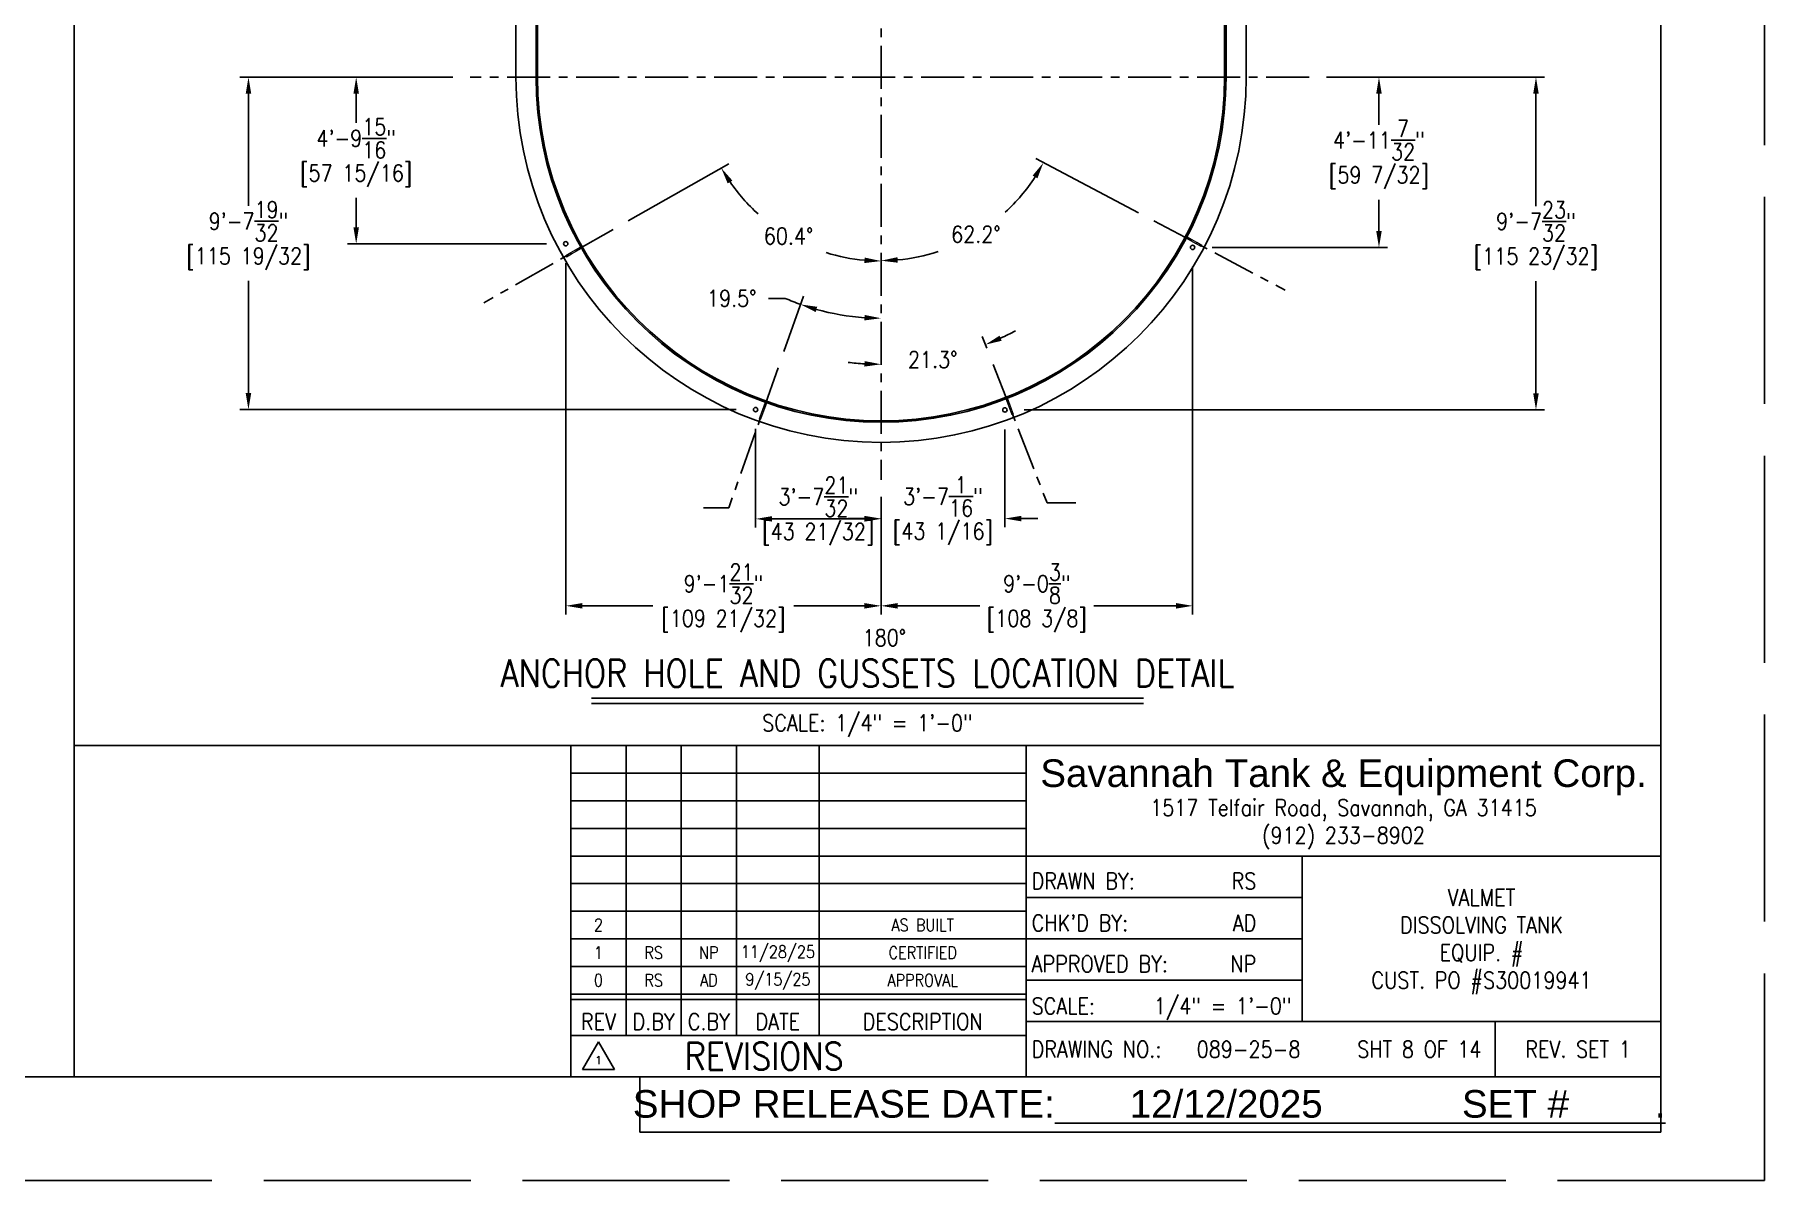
# Model space of a CAD drawing. Extents: x -965 to 2071, y 36 to 900.
# Drawn here: x 514 to 1116, y 36 to 434 of the extents above; entities that cross this region are included whole.
import ezdxf
from ezdxf.enums import TextEntityAlignment as Align

# ---------------------------------------------------------------- set-up
doc = ezdxf.new("R2010")
doc.units = 0
doc.header["$LTSCALE"] = 12
doc.header["$MEASUREMENT"] = 0
doc.header["$PDMODE"] = 33
doc.header["$PDSIZE"] = -0.5
doc.linetypes.add('AM_ISO02W050', pattern=[7.5, 6, -1.5])
doc.linetypes.add('CENTER', pattern=[2, 1.25, -0.25, 0.25, -0.25])
doc.layers.get('0').update_dxf_attribs({"linetype": 'CONTINUOUS'})
doc.layers.get('Defpoints').update_dxf_attribs({"linetype": 'CONTINUOUS'})
doc.layers.add('AM_0', color=7, linetype='CONTINUOUS', lineweight=30)
doc.layers.add('Equipment-AM_0', color=7, linetype='CONTINUOUS', lineweight=50)
for name, color, linetype in [('CENTER', 6, 'CENTER'), ('COVER', 3, 'CONTINUOUS'), ('DIM', 1, 'CONTINUOUS'), ('SHELL', 40, 'CONTINUOUS'), ('SHOP TAG', 11, 'CONTINUOUS'), ('TEXT', 4, 'CONTINUOUS')]:
    doc.layers.add(name, color=color, linetype=linetype)
doc.styles.add('ROMANS', font='ROMANS.shx', dxfattribs={"width": 0.85, "height": 5.76})
doc.styles.get("Standard").update_dxf_attribs({"font": 'sanss___.ttf'})
doc.dimstyles.get("Standard").update_dxf_attribs({"dimtxt": 0.18, "dimasz": 0.18, "dimexe": 0.18, "dimexo": 0.0625, "dimgap": 0.09, "dimtad": 0, "dimtih": 1, "dimtoh": 1, "dimdec": 4, "dimzin": 0, "dimdsep": 46, "dimtxsty": 'Standard', "dimcen": 0.09, "dimadec": 0, "dimazin": 0, "dimtfac": 1, "dimtdec": 4, "dimtofl": 0, "dimtmove": 0, "dimatfit": 3, "dimfxl": 1, "dimtolj": 1, "dimtzin": 0, "dimarcsym": 0})

# ---------------------------------------------------------------- blocks, each defined once
blk = doc.blocks.new('*D222')
at = {"layer": 'Defpoints', "color": 0, "transparency": 16777216}
for p in [(765.07, 303.3), (808.73, 279.66), (765.07, 266.03)]:
    blk.add_point(p, dxfattribs=at)
at = {"layer": 'DIM', "color": 0, "lineweight": -2, "transparency": 16777216}
for p, q in [((765.07, 297.3), (765.07, 263.03)), ((808.73, 273.66), (808.73, 263.03)), ((802.97, 266.03), (770.83, 266.03))]:
    blk.add_line(p, q, dxfattribs=at)
at = {"layer": 'DIM', "color": 0, "transparency": 16777216}
for points in [[(770.83, 266.99), (770.83, 265.07), (765.07, 266.03)], [(802.97, 266.99), (802.97, 265.07), (808.73, 266.03)]]:
    blk.add_solid(points, dxfattribs=at)
at = {"layer": 'DIM', "color": 0, "transparency": 16777216, "char_height": 5.76, "attachment_point": 5, "style": 'ROMANS'}
for s, insert in [('\\A1;3\'-7{\\H1x;\\S21/32;}"', (786.9, 273.71)), ('\\A1;[43 21/32]', (786.9, 260.68))]:
    blk.add_mtext(s, dxfattribs=dict(at, insert=insert))
blk = doc.blocks.new('*D223')
at = {"layer": 'Defpoints', "color": 0, "transparency": 16777216}
for p in [(851.79, 303.17), (808.73, 279.66), (851.79, 266.13)]:
    blk.add_point(p, dxfattribs=at)
at = {"layer": 'DIM', "color": 0, "lineweight": -2, "transparency": 16777216}
for p, q in [((851.79, 297.17), (851.79, 263.13)), ((808.73, 273.66), (808.73, 263.13)), ((802.97, 266.13), (797.21, 266.13)), ((857.55, 266.13), (863.31, 266.13))]:
    blk.add_line(p, q, dxfattribs=at)
at = {"layer": 'DIM', "color": 0, "transparency": 16777216}
for points in [[(802.97, 267.09), (802.97, 265.17), (808.73, 266.13)], [(857.55, 267.09), (857.55, 265.17), (851.79, 266.13)]]:
    blk.add_solid(points, dxfattribs=at)
at = {"layer": 'DIM', "color": 0, "transparency": 16777216, "char_height": 5.76, "attachment_point": 5, "style": 'ROMANS'}
for s, insert in [('\\A1;3\'-7{\\H1x;\\S1/16;}"', (830.26, 273.81)), ('\\A1;[43 1/16]', (830.26, 260.79))]:
    blk.add_mtext(s, dxfattribs=dict(at, insert=insert))
blk = doc.blocks.new('*D224')
at = {"layer": 'Defpoints', "color": 0, "transparency": 16777216}
for p in [(699.07, 360.95), (808.73, 279.66), (699.07, 235.8)]:
    blk.add_point(p, dxfattribs=at)
at = {"layer": 'DIM', "color": 0, "lineweight": -2, "transparency": 16777216}
for p, q in [((699.07, 354.95), (699.07, 232.8)), ((808.73, 273.66), (808.73, 232.8)), ((704.83, 235.8), (729.39, 235.8)), ((802.97, 235.8), (778.41, 235.8))]:
    blk.add_line(p, q, dxfattribs=at)
at = {"layer": 'DIM', "color": 0, "transparency": 16777216}
for points in [[(704.83, 236.76), (704.83, 234.84), (699.07, 235.8)], [(802.97, 236.76), (802.97, 234.84), (808.73, 235.8)]]:
    blk.add_solid(points, dxfattribs=at)
at = {"layer": 'DIM', "color": 0, "transparency": 16777216, "char_height": 5.76, "attachment_point": 5, "style": 'ROMANS'}
for s, insert in [('\\A1;9\'-1{\\H1x;\\S21/32;}"', (753.9, 243.48)), ('\\A1;[109 21/32]', (753.9, 230.45))]:
    blk.add_mtext(s, dxfattribs=dict(at, insert=insert))
blk = doc.blocks.new('*D225')
at = {"layer": 'Defpoints', "color": 0, "transparency": 16777216}
for p in [(917.1, 359.67), (808.73, 279.66), (917.1, 235.8)]:
    blk.add_point(p, dxfattribs=at)
at = {"layer": 'DIM', "color": 0, "lineweight": -2, "transparency": 16777216}
for p, q in [((917.1, 353.67), (917.1, 232.8)), ((808.73, 273.66), (808.73, 232.8)), ((814.49, 235.8), (843.07, 235.8)), ((911.34, 235.8), (882.76, 235.8))]:
    blk.add_line(p, q, dxfattribs=at)
at = {"layer": 'DIM', "color": 0, "transparency": 16777216}
for points in [[(814.49, 236.76), (814.49, 234.84), (808.73, 235.8)], [(911.34, 236.76), (911.34, 234.84), (917.1, 235.8)]]:
    blk.add_solid(points, dxfattribs=at)
at = {"layer": 'DIM', "color": 0, "transparency": 16777216, "char_height": 5.76, "attachment_point": 5, "style": 'ROMANS'}
for s, insert in [('\\A1;9\'-0{\\H1x;\\S3/8;}"', (862.92, 243.48)), ('\\A1;[108 3/8]', (862.92, 230.45))]:
    blk.add_mtext(s, dxfattribs=dict(at, insert=insert))
blk = doc.blocks.new('*D226')
at = {"layer": 'Defpoints', "color": 0, "transparency": 16777216}
for p in [(957.68, 419.64), (917.85, 360.42), (981.93, 360.42)]:
    blk.add_point(p, dxfattribs=at)
at = {"layer": 'DIM', "color": 0, "lineweight": -2, "transparency": 16777216}
for p, q in [((963.68, 419.64), (984.93, 419.64)), ((981.93, 413.88), (981.93, 403.06)), ((981.93, 366.18), (981.93, 377)), ((923.85, 360.42), (984.93, 360.42))]:
    blk.add_line(p, q, dxfattribs=at)
at = {"layer": 'DIM', "color": 0, "transparency": 16777216}
for points in [[(980.97, 413.88), (982.89, 413.88), (981.93, 419.64)], [(980.97, 366.18), (982.89, 366.18), (981.93, 360.42)]]:
    blk.add_solid(points, dxfattribs=at)
at = {"layer": 'DIM', "color": 0, "transparency": 16777216, "char_height": 5.76, "attachment_point": 5, "style": 'ROMANS'}
for s, insert in [('\\A1;4\'-11{\\H1x;\\S7/32;}"', (981.93, 397.71)), ('\\A1;[59 7/32]', (981.93, 384.68))]:
    blk.add_mtext(s, dxfattribs=dict(at, insert=insert))
blk = doc.blocks.new('*D227')
at = {"layer": 'Defpoints', "color": 0, "transparency": 16777216}
for p in [(957.68, 419.64), (852.54, 303.92), (1036.54, 303.92)]:
    blk.add_point(p, dxfattribs=at)
at = {"layer": 'DIM', "color": 0, "lineweight": -2, "transparency": 16777216}
for p, q in [((963.68, 419.64), (1039.54, 419.64)), ((1036.54, 413.88), (1036.54, 374.81)), ((1036.54, 309.68), (1036.54, 348.75)), ((858.54, 303.92), (1039.54, 303.92))]:
    blk.add_line(p, q, dxfattribs=at)
at = {"layer": 'DIM', "color": 0, "transparency": 16777216}
for points in [[(1035.58, 413.88), (1037.5, 413.88), (1036.54, 419.64)], [(1035.58, 309.68), (1037.5, 309.68), (1036.54, 303.92)]]:
    blk.add_solid(points, dxfattribs=at)
at = {"layer": 'DIM', "color": 0, "transparency": 16777216, "char_height": 5.76, "attachment_point": 5, "style": 'ROMANS'}
for s, insert in [('\\A1;9\'-7{\\H1x;\\S23/32;}"', (1036.54, 369.46)), ('\\A1;[115 23/32]', (1036.54, 356.43))]:
    blk.add_mtext(s, dxfattribs=dict(at, insert=insert))
blk = doc.blocks.new('*D228')
at = {"layer": 'Defpoints', "color": 0, "transparency": 16777216}
for p in [(665.81, 419.64), (626.16, 361.7), (698.32, 361.7)]:
    blk.add_point(p, dxfattribs=at)
at = {"layer": 'DIM', "color": 0, "lineweight": -2, "transparency": 16777216}
for p, q in [((659.81, 419.64), (623.16, 419.64)), ((626.16, 413.88), (626.16, 403.7)), ((626.16, 367.46), (626.16, 377.64)), ((692.32, 361.7), (623.16, 361.7))]:
    blk.add_line(p, q, dxfattribs=at)
at = {"layer": 'DIM', "color": 0, "transparency": 16777216}
for points in [[(625.2, 413.88), (627.12, 413.88), (626.16, 419.64)], [(625.2, 367.46), (627.12, 367.46), (626.16, 361.7)]]:
    blk.add_solid(points, dxfattribs=at)
at = {"layer": 'DIM', "color": 0, "transparency": 16777216, "char_height": 5.76, "attachment_point": 5, "style": 'ROMANS'}
for s, insert in [('\\A1;4\'-9{\\H1x;\\S15/16;}"', (626.16, 398.35)), ('\\A1;[57 15/16]', (626.16, 385.32))]:
    blk.add_mtext(s, dxfattribs=dict(at, insert=insert))
blk = doc.blocks.new('*D229')
at = {"layer": 'Defpoints', "color": 0, "transparency": 16777216}
for p in [(665.81, 419.64), (588.68, 304.05), (764.32, 304.05)]:
    blk.add_point(p, dxfattribs=at)
at = {"layer": 'DIM', "color": 0, "lineweight": -2, "transparency": 16777216}
for p, q in [((659.81, 419.64), (585.68, 419.64)), ((588.68, 413.88), (588.68, 374.87)), ((588.68, 309.81), (588.68, 348.81)), ((758.32, 304.05), (585.68, 304.05))]:
    blk.add_line(p, q, dxfattribs=at)
at = {"layer": 'DIM', "color": 0, "transparency": 16777216}
for points in [[(587.72, 413.88), (589.64, 413.88), (588.68, 419.64)], [(587.72, 309.81), (589.64, 309.81), (588.68, 304.05)]]:
    blk.add_solid(points, dxfattribs=at)
at = {"layer": 'DIM', "color": 0, "transparency": 16777216, "char_height": 5.76, "attachment_point": 5, "style": 'ROMANS'}
for s, insert in [('\\A1;9\'-7{\\H1x;\\S19/32;}"', (588.68, 369.52)), ('\\A1;[115 19/32]', (588.68, 356.49))]:
    blk.add_mtext(s, dxfattribs=dict(at, insert=insert))
blk = doc.blocks.new('A$C85d14db1')
at = {"layer": 'AM_0', "lineweight": 18}
for p, q in [((80.66, 228.8), (79.38, 227.27)), ((81.05, 228.47), (80.66, 228.8)), ((79.38, 227.27), (76.8, 224.21)), ((76.99, 224.05), (76.8, 224.21)), ((79.76, 226.94), (77.18, 223.88)), ((79.76, 226.94), (79.38, 227.27)), ((81.05, 228.47), (79.76, 226.94)), ((107.71, 193.45), (104.23, 191.47)), ((107.95, 193.01), (104.48, 191.03)), ((109.44, 194.44), (107.71, 193.45)), ((107.95, 193.01), (107.71, 193.45)), ((109.69, 194), (107.95, 193.01)), ((109.69, 194), (109.44, 194.44)), ((43.74, -243.75), (43.97, -243.66))]:
    blk.add_line(p, q, dxfattribs=at)
at = {"layer": 'Equipment-AM_0', "lineweight": 18}
for p, q in [((-41.81, 250.86), (-42.28, 250.69)), ((-42.28, 250.69), (-41.59, 248.81)), ((-41.81, 250.86), (-41.12, 248.99)), ((-41.12, 248.99), (-41.59, 248.81)), ((-41.59, 248.81), (-40.22, 245.06)), ((-41.12, 248.99), (-39.75, 245.23)), ((-39.75, 245.23), (-39.99, 245.14)), ((-109.44, 194.44), (-109.69, 194)), ((-109.69, 194), (-107.95, 193.01)), ((-109.44, 194.44), (-107.71, 193.45)), ((-107.71, 193.45), (-107.95, 193.01)), ((-107.95, 193.01), (-104.48, 191.03)), ((-107.71, 193.45), (-104.23, 191.47)), ((-104.35, 191.25), (-104.48, 191.03)), ((-126, 108.82), (-126, 108.32)), ((-126, 108.82), (-124, 108.82)), ((-126, 108.32), (-124, 108.32)), ((-124, 108.82), (-124, 108.32)), ((-124, 108.82), (-120, 108.82)), ((-124, 108.32), (-120, 108.32)), ((124, 108.82), (120, 108.82)), ((124, 108.32), (120, 108.32)), ((124, 108.32), (124, 108.82)), ((126, 108.82), (124, 108.82)), ((126, 108.32), (124, 108.32)), ((126, 108.32), (126, 108.82)), ((-126, 18.25), (-126, 17.75)), ((-126, 18.25), (-124, 18.25)), ((-124, 18.25), (-124, 17.75)), ((-124, 18.25), (-120, 18.25)), ((-126, 17.75), (-124, 17.75)), ((-124, 17.75), (-120, 17.75)), ((-126, -17.75), (-126, -18.25)), ((-126, -17.75), (-124, -17.75)), ((-124, -17.75), (-124, -18.25)), ((-124, -17.75), (-120, -17.75)), ((-126, -18.25), (-124, -18.25)), ((-124, -18.25), (-120, -18.25)), ((124, -104.32), (120, -104.32)), ((124, -104.82), (120, -104.82)), ((124, -104.82), (124, -104.32)), ((126, -104.32), (124, -104.32)), ((126, -104.82), (124, -104.82)), ((126, -104.82), (126, -104.32)), ((-126, -108.32), (-126, -108.82)), ((-126, -108.32), (-124, -108.32)), ((-126, -108.82), (-124, -108.82)), ((-124, -108.32), (-124, -108.82)), ((-124, -108.32), (-120, -108.32)), ((-124, -108.82), (-120, -108.82)), ((-107.95, -193.01), (-104.48, -191.03)), ((-107.71, -193.45), (-104.23, -191.47)), ((-104.48, -191.03), (-104.35, -191.25)), ((109.62, -189.93), (106.15, -187.96)), ((106.27, -187.74), (106.39, -187.52)), ((109.87, -189.5), (106.39, -187.52)), ((109.62, -189.93), (109.87, -189.5)), ((111.36, -190.92), (109.62, -189.93)), ((111.61, -190.49), (109.87, -189.5)), ((111.36, -190.92), (111.61, -190.49)), ((-109.69, -194), (-107.95, -193.01)), ((-109.69, -194), (-109.44, -194.44)), ((-109.44, -194.44), (-107.71, -193.45)), ((-107.95, -193.01), (-107.71, -193.45)), ((-41.59, -248.81), (-40.22, -245.06)), ((-41.12, -248.99), (-39.75, -245.23)), ((-39.99, -245.14), (-39.75, -245.23)), ((44.87, -247.59), (43.5, -243.84)), ((43.74, -243.75), (43.97, -243.66)), ((45.34, -247.42), (43.97, -243.66)), ((-42.28, -250.69), (-41.59, -248.81)), ((-42.28, -250.69), (-41.81, -250.86)), ((-41.81, -250.86), (-41.12, -248.99)), ((-41.59, -248.81), (-41.12, -248.99)), ((44.87, -247.59), (45.34, -247.42)), ((45.56, -249.47), (44.87, -247.59)), ((46.03, -249.3), (45.34, -247.42)), ((45.56, -249.47), (46.03, -249.3))]:
    blk.add_line(p, q, dxfattribs=at)
blk = doc.blocks.new('*D239')
at = {"layer": 'Defpoints', "color": 0, "transparency": 16777216}
for p in [(808.73, 814.57), (901.97, 795.08), (854.34, 774.67), (879.38, 768.08), (808.73, 279.66)]:
    blk.add_point(p, dxfattribs=at)
at = {"layer": 'DIM', "color": 0, "lineweight": -2, "transparency": 16777216}
blk.add_line((875.53, 763.47), (872.14, 759.43), dxfattribs=at)
for start, end in [(77.7728, 86.75837), (53.32213, 61.90526)]:
    blk.add_arc((808.73, 683.64), 101.82, start, end, dxfattribs=at)
at = {"layer": 'DIM', "color": 0, "transparency": 16777216}
for points in [[(814.46, 784.34), (814.51, 786.25), (808.73, 785.46)], [(870.14, 766.05), (868.95, 764.54), (874.07, 761.73)]]:
    blk.add_solid(points, dxfattribs=at)
at = {"layer": 'DIM', "color": 0, "transparency": 16777216, "insert": (843.49, 779.34), "char_height": 5.76, "attachment_point": 5, "style": 'ROMANS'}
blk.add_mtext('\\A1;39.9°', dxfattribs=at)
blk = doc.blocks.new('*D240')
at = {"layer": 'Defpoints', "color": 0, "transparency": 16777216}
for p in [(808.73, 814.57), (935.09, 755.39), (858.42, 742.29), (904.47, 738), (808.73, 279.66)]:
    blk.add_point(p, dxfattribs=at)
at = {"layer": 'DIM', "color": 0, "lineweight": -2, "transparency": 16777216}
blk.add_line((899.25, 735.04), (872.97, 720.12), dxfattribs=at)
for start, end in [(70.54917, 85.70622), (33.88437, 49.84798)]:
    blk.add_arc((808.73, 683.64), 76.88, start, end, dxfattribs=at)
at = {"layer": 'DIM', "color": 0, "transparency": 16777216}
for points in [[(814.45, 759.34), (814.52, 761.26), (808.73, 760.52)], [(873.37, 727), (871.73, 725.99), (875.58, 721.6)]]:
    blk.add_solid(points, dxfattribs=at)
at = {"layer": 'DIM', "color": 0, "transparency": 16777216, "insert": (847.4, 750.08), "char_height": 5.76, "attachment_point": 5, "style": 'ROMANS'}
blk.add_mtext('\\A1;60.4°', dxfattribs=at)
blk = doc.blocks.new('*D241')
at = {"layer": 'Defpoints', "color": 0, "transparency": 16777216}
for p in [(760.24, 820.62), (808.73, 814.57), (771.99, 787.42), (798.3, 775.23), (808.73, 279.66)]:
    blk.add_point(p, dxfattribs=at)
at = {"layer": 'DIM', "color": 0, "lineweight": -2, "transparency": 16777216}
blk.add_line((773.99, 781.77), (778.97, 767.71), dxfattribs=at)
for start, end in [(82.83916, 86.41958), (113.07201, 116.65243)]:
    blk.add_arc((808.73, 683.64), 92.19, start, end, dxfattribs=at)
at = {"layer": 'DIM', "color": 0, "transparency": 16777216}
for points in [[(814.45, 774.69), (814.51, 776.61), (808.73, 775.83)], [(772.25, 769.35), (772.95, 767.56), (777.97, 770.54)]]:
    blk.add_solid(points, dxfattribs=at)
at = {"layer": 'DIM', "color": 0, "transparency": 16777216, "insert": (793.12, 774.5), "char_height": 5.76, "attachment_point": 5, "style": 'ROMANS'}
blk.add_mtext('\\A1;19.5°', dxfattribs=at)
blk = doc.blocks.new('*D242')
at = {"layer": 'Defpoints', "color": 0, "transparency": 16777216}
for p in [(808.73, 814.57), (682.37, 755.39), (782.63, 754.82), (712.99, 738), (808.73, 279.66)]:
    blk.add_point(p, dxfattribs=at)
at = {"layer": 'DIM', "color": 0, "lineweight": -2, "transparency": 16777216}
blk.add_line((718.21, 735.04), (745.41, 719.59), dxfattribs=at)
for start, end in [(94.35383, 109.30642), (130.27595, 146.05557)]:
    blk.add_arc((808.73, 683.64), 75.82, start, end, dxfattribs=at)
at = {"layer": 'DIM', "color": 0, "transparency": 16777216}
for points in [[(802.94, 760.2), (803.01, 758.28), (808.73, 759.46)], [(746.65, 725.47), (745.01, 726.48), (742.8, 721.08)]]:
    blk.add_solid(points, dxfattribs=at)
at = {"layer": 'DIM', "color": 0, "transparency": 16777216, "insert": (770.58, 749.16), "char_height": 5.76, "attachment_point": 5, "style": 'ROMANS'}
blk.add_mtext('\\A1;60.4°', dxfattribs=at)
blk = doc.blocks.new('*D243')
at = {"layer": 'Defpoints', "color": 0, "transparency": 16777216}
for p in [(808.73, 814.57), (833.23, 322.84), (847.69, 319.75), (808.73, 279.66), (866.46, 271.64)]:
    blk.add_point(p, dxfattribs=at)
at = {"layer": 'DIM', "color": 0, "lineweight": -2, "transparency": 16777216}
blk.add_line((845.51, 325.34), (843.93, 329.41), dxfattribs=at)
for start, end in [(294.6162, 297.92177), (263.38887, 266.69444)]:
    blk.add_arc((808.73, 419.64), 99.85, start, end, dxfattribs=at)
at = {"layer": 'DIM', "color": 0, "transparency": 16777216}
for points in [[(850.69, 327.97), (849.95, 329.74), (845.02, 326.61)], [(803, 320.91), (802.94, 318.99), (808.73, 319.78)]]:
    blk.add_solid(points, dxfattribs=at)
at = {"layer": 'DIM', "color": 0, "transparency": 16777216, "insert": (826.69, 321.41), "char_height": 5.76, "attachment_point": 5, "style": 'ROMANS'}
blk.add_mtext('\\A1;21.3°', dxfattribs=at)
blk = doc.blocks.new('*D244')
at = {"layer": 'Defpoints', "color": 0, "transparency": 16777216}
for p in [(808.73, 814.57), (799.24, 336.34), (772.95, 318.56), (808.73, 279.66), (755.72, 269.88)]:
    blk.add_point(p, dxfattribs=at)
at = {"layer": 'DIM', "color": 0, "lineweight": -2, "transparency": 16777216}
for p, q in [((774.95, 324.22), (781.75, 343.43)), ((775.39, 342.71), (769.63, 342.71))]:
    blk.add_line(p, q, dxfattribs=at)
for start, end in [(246.57121, 250.50841), (254.44561, 266.0628)]:
    blk.add_arc((808.73, 419.64), 83.84, start, end, dxfattribs=at)
at = {"layer": 'DIM', "color": 0, "transparency": 16777216}
for points in [[(785.96, 337.95), (786.54, 339.78), (780.75, 340.6)], [(803, 336.95), (802.94, 335.04), (808.73, 335.8)]]:
    blk.add_solid(points, dxfattribs=at)
at = {"layer": 'DIM', "color": 0, "transparency": 16777216, "insert": (756.79, 342.71), "char_height": 5.76, "attachment_point": 5, "style": 'ROMANS'}
blk.add_mtext('\\A1;19.5°', dxfattribs=at)
blk = doc.blocks.new('*D245')
at = {"layer": 'Defpoints', "color": 0, "transparency": 16777216}
for p in [(808.73, 814.57), (903.6, 369.68), (831.33, 359.95), (949.29, 345.62), (808.73, 279.66)]:
    blk.add_point(p, dxfattribs=at)
at = {"layer": 'DIM', "color": 0, "lineweight": -2, "transparency": 16777216}
blk.add_line((898.29, 372.47), (862.55, 391.3), dxfattribs=at)
for start, end in [(312.62461, 327.0561), (275.17262, 288.17149)]:
    blk.add_arc((808.73, 419.64), 63.82, start, end, dxfattribs=at)
at = {"layer": 'DIM', "color": 0, "transparency": 16777216}
for points in [[(861.46, 385.41), (863.12, 384.44), (865.2, 389.9)], [(814.53, 355.11), (814.44, 357.03), (808.73, 355.81)]]:
    blk.add_solid(points, dxfattribs=at)
at = {"layer": 'DIM', "color": 0, "transparency": 16777216, "insert": (841.71, 364.99), "char_height": 5.76, "attachment_point": 5, "style": 'ROMANS'}
blk.add_mtext('\\A1;62.2°', dxfattribs=at)
blk = doc.blocks.new('*D246')
at = {"layer": 'Defpoints', "color": 0, "transparency": 16777216}
for p in [(808.73, 814.57), (767.39, 370.85), (715.49, 366.69), (670.59, 341.19), (808.73, 279.66)]:
    blk.add_point(p, dxfattribs=at)
at = {"layer": 'DIM', "color": 0, "lineweight": -2, "transparency": 16777216}
blk.add_line((720.71, 369.65), (755.73, 389.54), dxfattribs=at)
for start, end in [(214.75315, 228.08495), (252.62625, 264.83745)]:
    blk.add_arc((808.73, 419.64), 63.95, start, end, dxfattribs=at)
at = {"layer": 'DIM', "color": 0, "transparency": 16777216}
for points in [[(755.37, 382.67), (757, 383.69), (753.12, 388.06)], [(803.02, 356.91), (802.93, 354.99), (808.73, 355.69)]]:
    blk.add_solid(points, dxfattribs=at)
at = {"layer": 'DIM', "color": 0, "transparency": 16777216, "insert": (776.56, 364.37), "char_height": 5.76, "attachment_point": 5, "style": 'ROMANS'}
blk.add_mtext('\\A1;60.4°', dxfattribs=at)

msp = doc.modelspace()

# ---------------------------------------------------------------- linework, layer by layer
for p, q in [((528, 72), (528, 888)), ((1080, 72), (1080, 888)), ((528, 187.2), (1080, 187.2)), ((700.834859, 187.2), (700.834859, 72)), ((720.034859, 86.4), (720.034859, 187.2)), ((739.234859, 187.2), (739.234859, 86.4)), ((758.434859, 187.2), (758.434859, 86.4)), ((787.234859, 187.2), (787.234859, 86.4)), ((859.2, 187.2), (859.2, 72)), ((700.834859, 177.6), (859.2, 177.6)), ((700.834859, 168), (859.2, 168)), ((700.834859, 158.4), (859.2, 158.4)), ((700.834859, 148.8), (1080, 148.8)), ((955.2, 91.2), (955.2, 148.8)), ((700.834859, 139.2), (859.2, 139.2)), ((859.2, 134.4), (955.2, 134.4)), ((700.834859, 129.6), (859.2, 129.6)), ((700.834859, 120), (955.2, 120)), ((700.834859, 110.4), (859.2, 110.4)), ((859.2, 105.6), (955.2, 105.6)), ((700.834859, 100.8), (859.2, 100.8)), ((700.834859, 98.88), (859.2, 98.88)), ((859.2, 91.2), (1080, 91.2)), ((1022.4, 91.2), (1022.4, 72)), ((700.834859, 86.4), (859.2, 86.4)), ((-24, 72), (1080, 72))]:
    msp.add_line(p, q)
at = {"layer": 'CENTER'}
for p, q in [((808.727548, 814.570293), (808.727548, 279.655073)), ((957.683258, 419.636051), (665.808433, 419.636051)), ((903.598368, 369.677084), (949.285447, 345.618272)), ((715.490631, 366.690341), (670.590393, 341.193199)), ((847.694306, 319.746298), (866.459584, 271.642244)), ((772.951235, 318.559712), (755.722384, 269.884232)), ((866.459584, 271.642244), (876.536719, 271.642244)), ((755.722384, 269.884232), (746.951016, 269.884232))]:
    msp.add_line(p, q, dxfattribs=at)
at = {"layer": 'Defpoints', "linetype": 'AM_ISO02W050'}
for p, q in [((1116, 36), (1116, 900)), ((-36, 36), (1116, 36))]:
    msp.add_line(p, q, dxfattribs=at)
at = {"layer": 'DIM'}
for p, q in [((708, 203.733198), (900, 203.733198)), ((708, 201.813198), (900, 201.813198))]:
    msp.add_line(p, q, dxfattribs=at)
at = {"layer": 'SHELL'}
for p, q in [((681.727548, 683.636051), (681.727548, 419.636051)), ((935.727548, 419.636051), (935.727548, 683.636051))]:
    msp.add_line(p, q, dxfattribs=at)
for points in [[(928.727548, 683.636051, 1), (688.727548, 683.636051), (688.727548, 419.636051, 1), (928.727548, 419.636051)], [(928.227548, 683.636051, 1), (689.227548, 683.636051), (689.227548, 419.636051, 1), (928.227548, 419.636051)]]:
    msp.add_lwpolyline(points, format="xyb", close=True, dxfattribs=at)
for centre in [(699.068143, 361.70039), (917.102548, 360.417301), (765.070833, 304.046516), (851.790048, 303.917301)]:
    msp.add_circle(centre, 0.75, dxfattribs=at)
msp.add_arc((808.727548, 419.636051), 127, 180, 0, dxfattribs=at)
at = {"layer": 'SHOP TAG'}
for p, q in [((724.8, 72), (724.8, 52.8)), ((1080, 72), (1080, 52.8)), ((724.8, 52.8), (1080, 52.8))]:
    msp.add_line(p, q, dxfattribs=at)
at = {"layer": 'TEXT'}
for p, q in [((710.434859, 84.20148), (704.892296, 74.60148)), ((715.977421, 74.60148), (710.434859, 84.20148)), ((704.892296, 74.60148), (715.977421, 74.60148))]:
    msp.add_line(p, q, dxfattribs=at)

# ---------------------------------------------------------------- block references
at = {"layer": 'COVER'}
msp.add_blockref('A$C85d14db1', (808.727548, 551.636051), dxfattribs=at)

# ---------------------------------------------------------------- texts
at = {"layer": 'DIM', "style": 'ROMANS', "width": 0.85}
msp.add_text('180%%D', height=5.76, dxfattribs=at).set_placement((809.868488, 224.682757), align=Align.MIDDLE_CENTER)
for s, height, p in [('ANCHOR HOLE AND GUSSETS LOCATION DETAIL', 9.6, (804, 207.573198)), ('SCALE: 1/4" = 1\'-0"', 5.76, (804, 192.213198))]:
    msp.add_text(s, height=height, dxfattribs=at).set_placement(p, align=Align.CENTER)
at = {"layer": 'SHOP TAG'}
msp.add_text('SHOP RELEASE DATE:%%U       12/12/2025             SET #        .', height=9.6, dxfattribs=at).set_placement((901.97319, 62.608987), align=Align.MIDDLE_CENTER)
at = {"layer": 'TEXT'}
msp.add_text('Savannah Tank & Equipment Corp.', height=9.6, dxfattribs=at).set_placement((969.6, 177.6), align=Align.MIDDLE_CENTER)
at = {"layer": 'TEXT', "style": 'ROMANS', "width": 0.85}
for s, height, p in [('1517 Telfair Road, Savannah, GA 31415', 5.76, (969.6, 165.6)), ('(912) 233-8902', 5.76, (969.6, 156)), ('VALMET', 5.76, (1017.6, 134.4)), ('DISSOLVING TANK', 5.76, (1017.6, 124.8)), ('EQUIP. #', 5.76, (1017.6, 115.2)), ('CUST. PO #S30019941', 5.76, (1017.6, 105.6)), ('REV. SET 1', 5.76, (1051.2, 81.6)), ('1', 2.88, (710.434859, 77.80148)), ('REVISIONS', 9.6, (768.034859, 79.2))]:
    msp.add_text(s, height=height, dxfattribs=at).set_placement(p, align=Align.MIDDLE_CENTER)
for s, p in [('DRAWN BY:', (861.12, 140.096338)), ("CHK'D BY:", (861.12, 125.519024)), ('APPROVED BY:', (861.12, 111.296338)), ('SCALE:', (861.12, 96.639409)), ('SCALE:', (861.12, 96.637291)), ('DRAWING NO.:', (861.12, 81.6)), ('089-25-8', (918.514066, 81.6))]:
    msp.add_text(s, height=5.76, dxfattribs=at).set_placement(p, align=Align.MIDDLE_LEFT)
for s, p in [('RS', (939.271871, 140.096338)), ('AD', (939.271871, 125.519024)), ('NP', (939.271871, 111.296338)), ('1/4" = 1\'-0"', (951.507885, 96.637291)), ('SHT 8 OF 14', (1017.594046, 81.6))]:
    msp.add_text(s, height=5.76, dxfattribs=at).set_placement(p, align=Align.MIDDLE_RIGHT)
for s, height, p in [('2', 4.32, (710.434859, 124.8)), ('AS BUILT', 4.32, (823.217429, 124.8)), ('1', 4.32, (710.434859, 115.2)), ('RS', 4.32, (729.634859, 115.2)), ('NP', 4.32, (748.834859, 115.2)), ('11/28/25', 4.32, (772.834859, 115.2)), ('CERTIFIED', 4.32, (823.217429, 115.2)), ('9/15/25', 4.32, (772.834859, 105.6)), ('0', 4.32, (710.434859, 105.6)), ('RS', 4.32, (729.634859, 105.6)), ('AD', 4.32, (748.834859, 105.6)), ('APPROVAL', 4.32, (823.217429, 105.6)), ('REV', 5.76, (710.434859, 91.2)), ('D.BY', 5.76, (729.634859, 91.2)), ('C.BY', 5.76, (748.834859, 91.2)), ('DATE', 5.76, (772.834859, 91.2)), ('DESCRIPTION', 5.76, (823.217429, 91.2))]:
    msp.add_text(s, height=height, dxfattribs=at).set_placement(p, align=Align.MIDDLE)

# ---------------------------------------------------------------- dimensions: what is measured, and where the dimension line sits
at = {"layer": 'DIM'}
for base, line1, line2, picture, middle in [((798.295878, 775.233486), ((771.991389, 787.424176), (760.242004, 820.618901)), ((808.727548, 814.570293), (808.727548, 279.655073)), '*D241', (793.121965, 774.495149)), ((833.234128, 322.837383), ((808.727548, 814.570293), (808.727548, 279.655073)), ((847.694306, 319.746298), (866.459584, 271.642244)), '*D243', (826.688552, 321.412037))]:
    dim = msp.add_angular_dim_2l(base=base, line1=line1, line2=line2, dimstyle='Standard', override={"dimscale": 48, "dimtxt": 5.76, "dimasz": 0.12, "dimexe": 0.0625, "dimexo": 0.125, "dimgap": 0.1, "dimzin": 3, "dimlunit": 4, "dimpost": '\\X', "dimtxsty": 'ROMANS', "dimcen": 0, "dimadec": 1}, dxfattribs=at)
    dim.commit()
    dim.dimension.update_dxf_attribs({"geometry": picture, "text_midpoint": middle, "dimtype": 162})
for base, line1, line2, picture, middle in [((767.389613, 370.845325), ((715.490631, 366.690341), (670.590393, 341.193199)), ((808.727548, 814.570293), (808.727548, 279.655073)), '*D246', (776.555843, 364.369956)), ((782.626272, 754.820722), ((712.989169, 738.002245), (682.369007, 755.390274)), ((808.727548, 814.570293), (808.727548, 279.655073)), '*D242', (770.583659, 749.161449)), ((799.240849, 336.336126), ((808.727548, 814.570293), (808.727548, 279.655073)), ((772.951235, 318.559712), (755.722384, 269.884232)), '*D244', (756.789221, 342.709726)), ((854.339762, 774.669964), ((808.727548, 814.570293), (808.727548, 279.655073)), ((879.378456, 768.075198), (901.97485, 795.081508)), '*D239', (843.485371, 779.341542)), ((858.424364, 742.292676), ((808.727548, 814.570293), (808.727548, 279.655073)), ((904.465927, 738.002245), (935.086089, 755.390274)), '*D240', (847.404645, 750.077419)), ((831.332336, 359.949423), ((808.727548, 814.570293), (808.727548, 279.655073)), ((903.598368, 369.677084), (949.285447, 345.618272)), '*D245', (841.70833, 364.994144))]:
    dim = msp.add_angular_dim_2l(base=base, line1=line1, line2=line2, dimstyle='Standard', override={"dimscale": 48, "dimtxt": 5.76, "dimasz": 0.12, "dimexe": 0.0625, "dimexo": 0.125, "dimgap": 0.1, "dimzin": 3, "dimlunit": 4, "dimpost": '\\X', "dimtxsty": 'ROMANS', "dimcen": 0, "dimadec": 1}, dxfattribs=at)
    dim.commit()
    dim.dimension.update_dxf_attribs({"geometry": picture, "text_midpoint": middle})
for base, p1, p2, picture, middle in [((588.68386564, 304.04651564), (665.80843289, 419.6360505), (764.32083302, 304.04651564), '*D229', (588.68386564, 361.84128307)), ((626.163143, 361.70039), (665.808433, 419.636051), (698.318143, 361.70039), '*D228', (626.163143, 390.66822))]:
    dim = msp.add_linear_dim(base=base, p1=p1, p2=p2, angle=90, dimstyle='Standard', override={"dimscale": 48, "dimtxt": 5.76, "dimasz": 0.12, "dimexe": 0.0625, "dimexo": 0.125, "dimgap": 0.02, "dimdec": 5, "dimzin": 3, "dimlunit": 4, "dimpost": '\\X', "dimtxsty": 'ROMANS', "dimcen": 0}, dxfattribs=at)
    dim.commit()
    dim.dimension.update_dxf_attribs({"geometry": picture, "text_midpoint": middle})
for base, p2, picture, middle in [((1036.537883, 303.917301), (852.540048, 303.917301), '*D227', (1036.537883, 361.776676)), ((981.928139, 360.417301), (917.852548, 360.417301), '*D226', (981.928139, 390.026676))]:
    dim = msp.add_linear_dim(base=base, p1=(957.683258, 419.636051), p2=p2, angle=90, dimstyle='Standard', override={"dimscale": 48, "dimtxt": 5.76, "dimasz": 0.12, "dimexe": 0.0625, "dimexo": 0.125, "dimgap": 0.02, "dimdec": 5, "dimzin": 3, "dimlunit": 4, "dimpost": '\\X', "dimtxsty": 'ROMANS', "dimcen": 0}, dxfattribs=at)
    dim.commit()
    dim.dimension.update_dxf_attribs({"geometry": picture, "text_midpoint": middle, "dimtype": 160})
for base, p1, p2, picture, middle in [((699.0681434, 235.8013646), (808.7275482, 279.6550733), (699.0681434, 360.95039), '*D224', (753.8978458, 235.8013646)), ((917.102548, 235.801365), (808.727548, 279.655073), (917.102548, 359.667301), '*D225', (862.915048, 235.801365))]:
    dim = msp.add_linear_dim(base=base, p1=p1, p2=p2, dimstyle='Standard', override={"dimscale": 48, "dimtxt": 5.76, "dimasz": 0.12, "dimexe": 0.0625, "dimexo": 0.125, "dimgap": 0.02, "dimdec": 5, "dimzin": 3, "dimlunit": 4, "dimpost": '\\X', "dimtxsty": 'ROMANS', "dimcen": 0}, dxfattribs=at)
    dim.commit()
    dim.dimension.update_dxf_attribs({"geometry": picture, "text_midpoint": middle})
for base, p1, p2, picture, middle in [((765.070833, 266.0309795), (808.7275482, 279.6550733), (765.070833, 303.2965156), '*D222', (786.8991906, 266.0309795)), ((851.790048, 266.134165), (808.727548, 279.655073), (851.790048, 303.167301), '*D223', (830.258798, 266.134165))]:
    dim = msp.add_linear_dim(base=base, p1=p1, p2=p2, dimstyle='Standard', override={"dimscale": 48, "dimtxt": 5.76, "dimasz": 0.12, "dimexe": 0.0625, "dimexo": 0.125, "dimgap": 0.02, "dimdec": 5, "dimzin": 3, "dimlunit": 4, "dimpost": '\\X', "dimtxsty": 'ROMANS', "dimcen": 0}, dxfattribs=at)
    dim.commit()
    dim.dimension.update_dxf_attribs({"geometry": picture, "text_midpoint": middle, "dimtype": 160})

doc.saveas('drawing.dxf')
